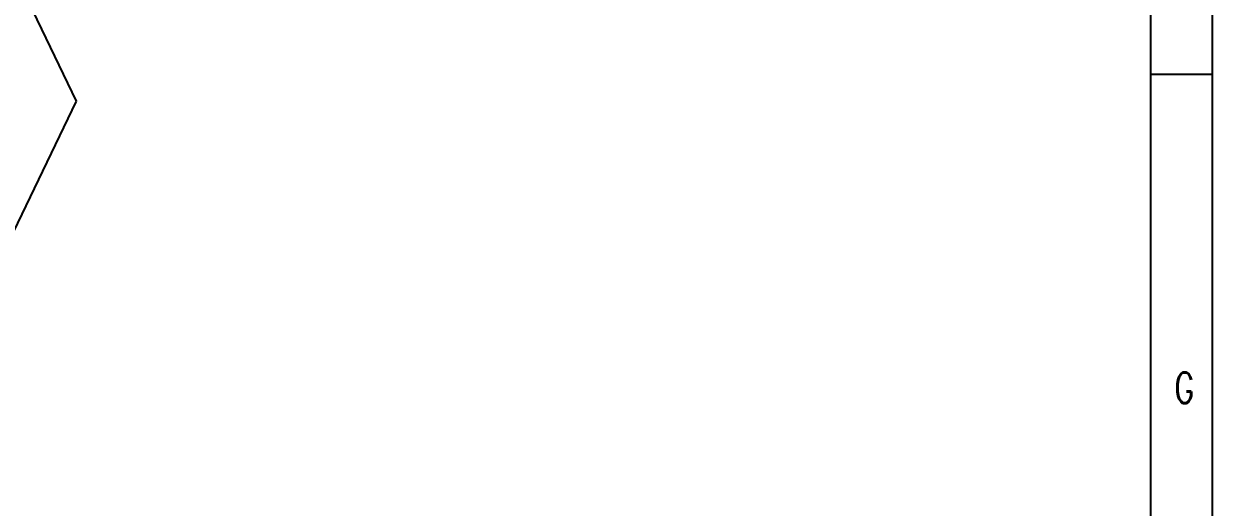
# Model space of a CAD drawing. Extents: x -383207 to 558143, y -95136 to 11777.
# Drawn here: x 404803 to 409659, y -90364 to -88386 of the extents above; entities that cross this region are included whole.
import ezdxf

# ---------------------------------------------------------------- set-up
doc = ezdxf.new("R2010")
doc.units = 0
doc.layers.get('0').update_dxf_attribs({"linetype": 'CONTINUOUS'})
doc.layers.add('B版云线202106', color=2, linetype='CONTINUOUS')
doc.styles.add('HZ', font='TXT.shx', dxfattribs={"width": 0.7, "bigfont": 'hz.shx'})

# ---------------------------------------------------------------- blocks, each defined once
blk = doc.blocks.new('tk1')
at = {"color": 4, "flags": 128}
blk.add_lwpolyline([(82683.8, -541567.7), (82683.8, -562592.7)], dxfattribs=at)
blk.add_lwpolyline([(46133.8, -541817.7), (82431.8, -541817.7), (82431.8, -562342.7), (46133.8, -562342.7)], close=True)
at = {"flags": 128}
blk.add_lwpolyline([(82433.8, -557211.4), (82683.8, -557211.4)], dxfattribs=at)
at = {"color": 0, "style": 'HZ', "width": 0.7}
blk.add_text('G', height=125, dxfattribs=at).set_placement((82530.1, -558556.9))

msp = doc.modelspace()

# ---------------------------------------------------------------- linework, layer by layer
for points in [[(372483.6, -72948.5), (409658.6, -72948.5), (409658.6, -93973.5), (372483.6, -93973.5)], [(405019.3, -88703.5), (404110.6, -86816.4), (402068.6, -86350.3), (400431.1, -87656.2), (400431.1, -89750.7), (402068.6, -91056.6), (404110.6, -90590.6)]]:
    msp.add_lwpolyline(points, close=True)

# ---------------------------------------------------------------- block references
at = {"layer": 'B版云线202106'}
msp.add_blockref('tk1', (326974.8, 468619.2), dxfattribs=at)

doc.saveas('drawing.dxf')
